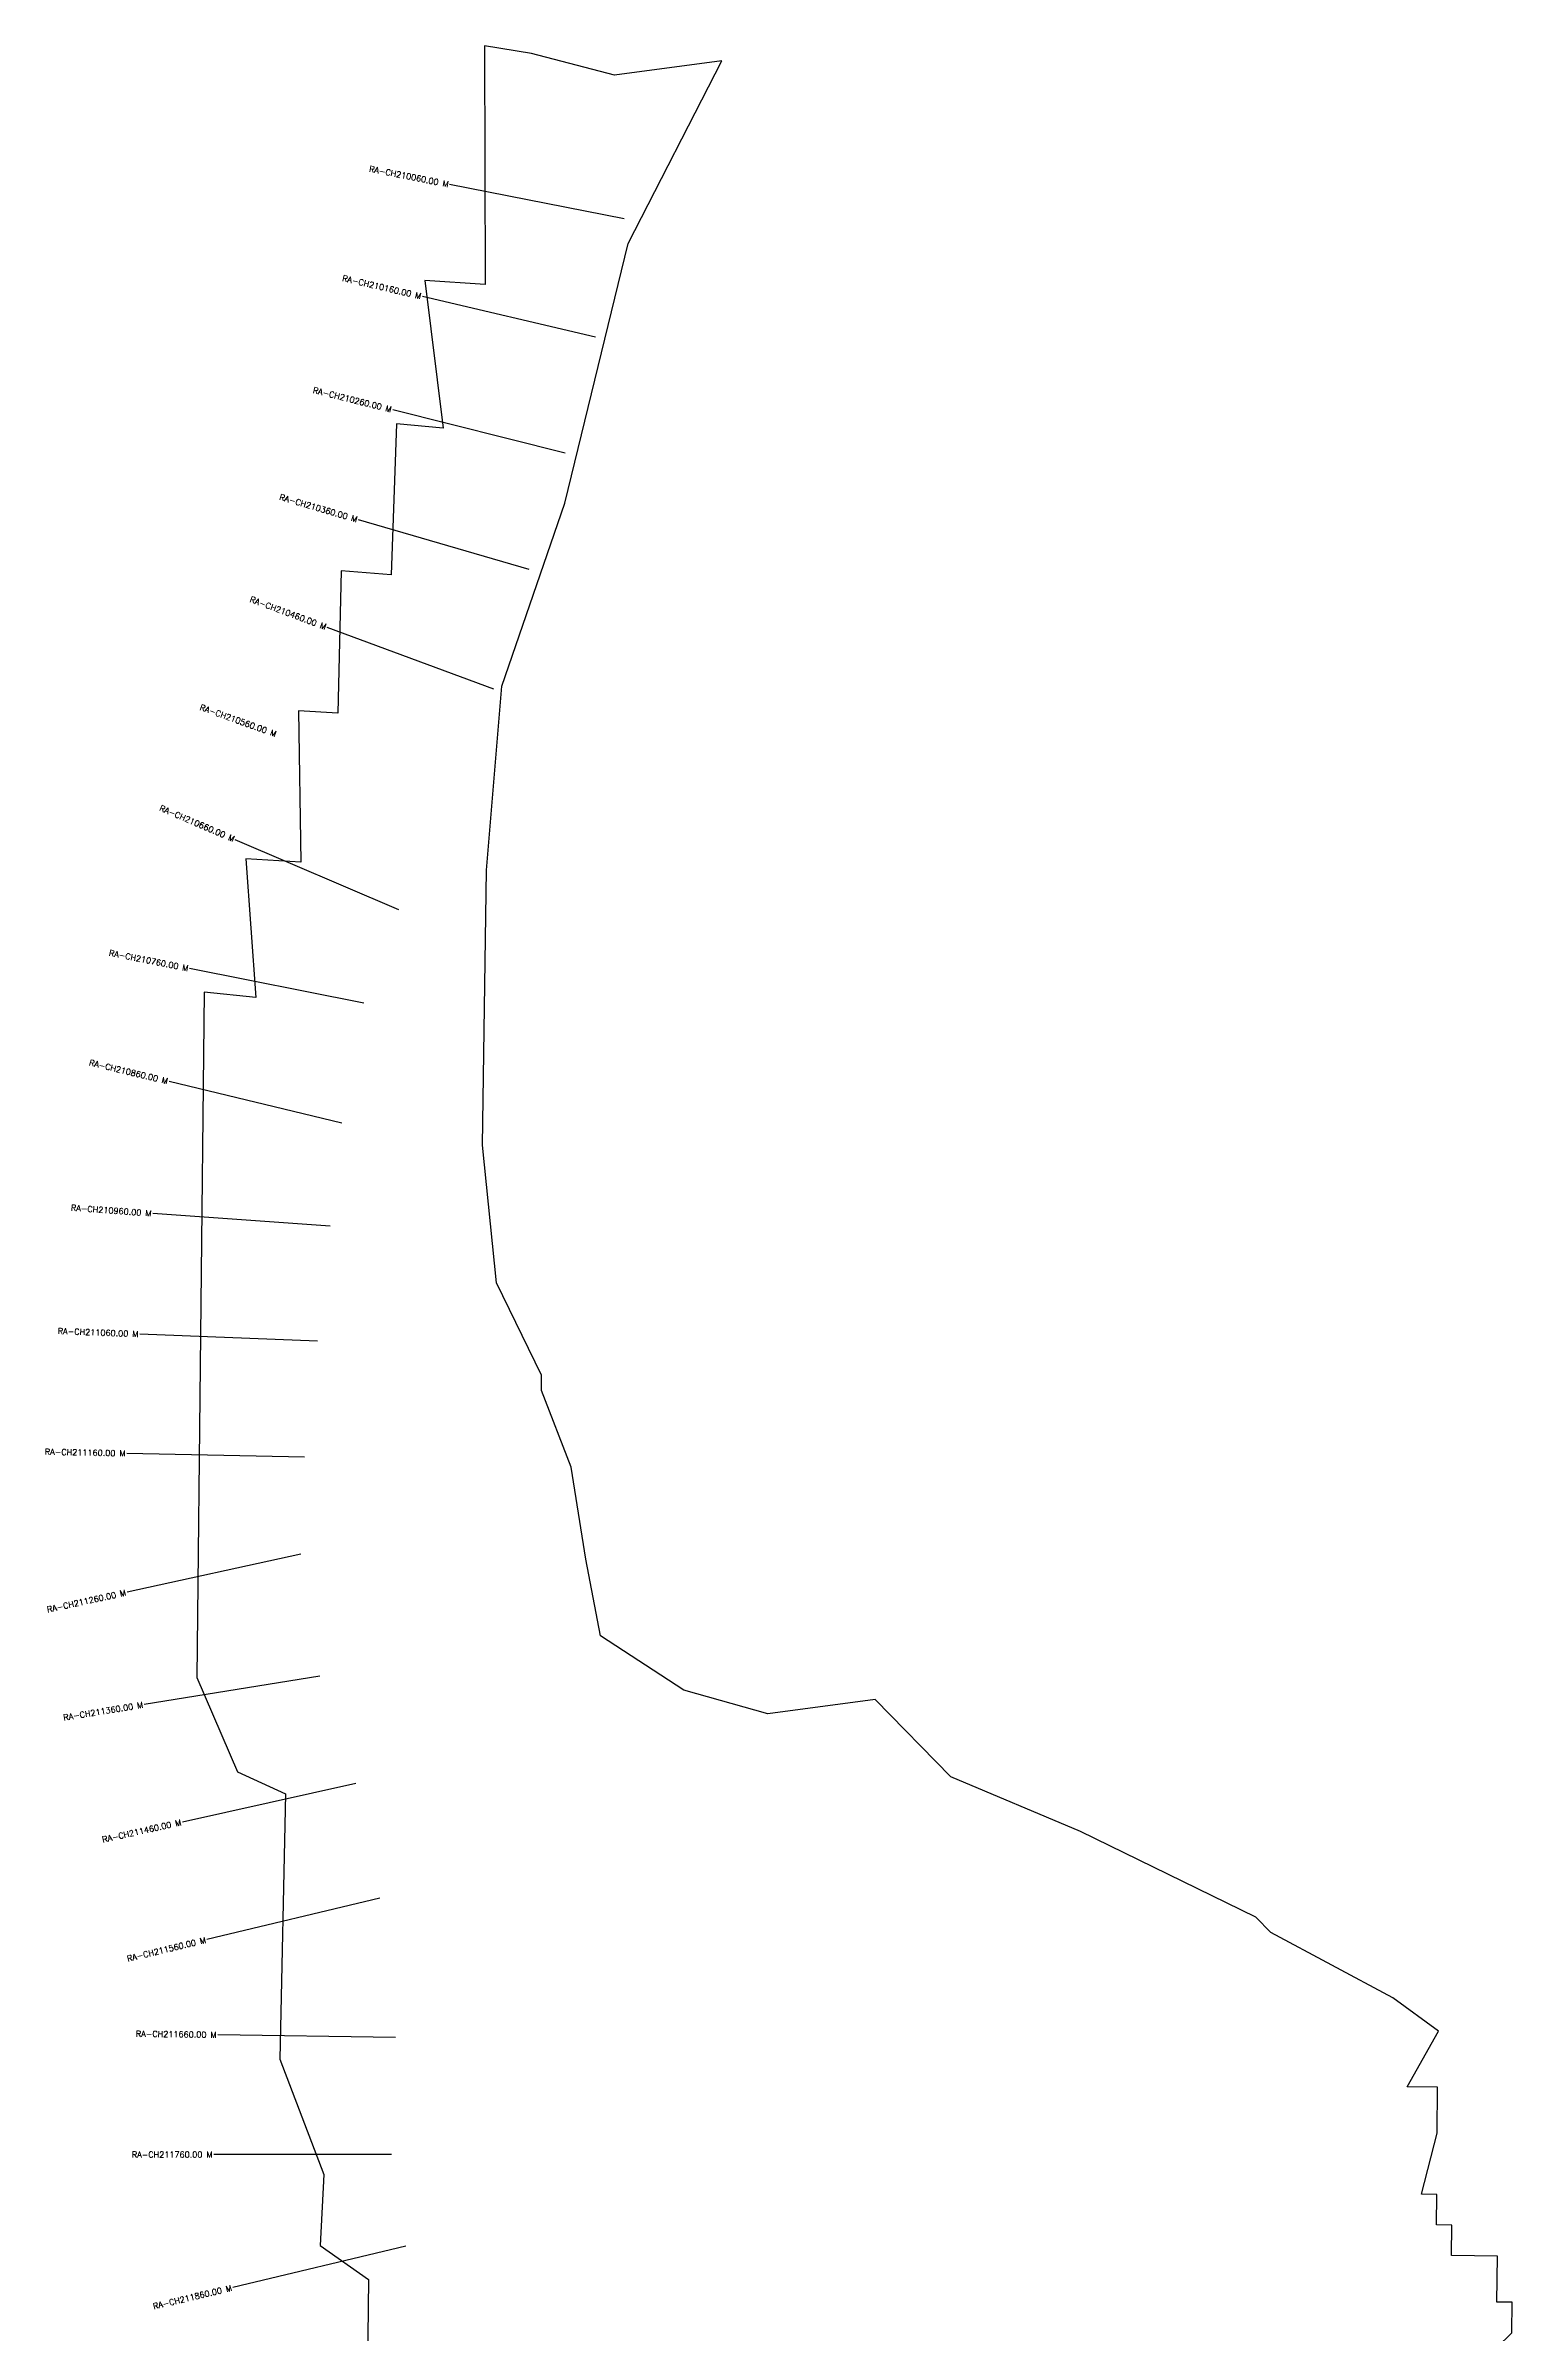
# Model space of a CAD drawing. Header units: metres. Extents: x 274532 to 277134, y 2070871 to 2074815.
# Drawn here: x 274532 to 275769, y 2072885 to 2074815 of the extents above; entities that cross this region are included whole.
import ezdxf
from ezdxf.enums import TextEntityAlignment as Align

# ---------------------------------------------------------------- set-up
doc = ezdxf.new("R2010")
doc.units = ezdxf.units.M
doc.header["$MEASUREMENT"] = 0
for name, color, linetype in [('CS', 134, 'Continuous'), ('CSMark', 6, 'Continuous'), ('VILLAGE BOUNDRY', 10, 'Continuous')]:
    doc.layers.add(name, color=color, linetype=linetype)
doc.styles.get("Standard").update_dxf_attribs({"font": 'simplex.shx'})

msp = doc.modelspace()

# ---------------------------------------------------------------- linework, layer by layer
at = {"layer": 'CS'}
for p, q in [((275019.5, 2074669.2), (274872.3, 2074698.2)), ((274995.3, 2074569.5), (274849.3, 2074603.7)), ((274969.8, 2074471.6), (274824.3, 2074508.2)), ((274939.4, 2074373.4), (274795.4, 2074415.4)), ((274909.6, 2074272.5), (274768.9, 2074324.6)), ((274829.4, 2074086.6), (274691.5, 2074145.6)), ((274800, 2074007.7), (274652.9, 2074036.9)), ((274781.4, 2073906.5), (274635.6, 2073941.7)), ((274771.4, 2073819.8), (274621.8, 2073830.4)), ((274760.7, 2073722.8), (274610.8, 2073728.7)), ((274749.9, 2073624.9), (274599.9, 2073628.1)), ((274746.7, 2073543), (274600.2, 2073511)), ((274762.8, 2073440.2), (274614.7, 2073416.2)), ((274793.2, 2073349.6), (274646.8, 2073317.2)), ((274813.3, 2073253.1), (274667.5, 2073218)), ((274826.7, 2073135.5), (274676.7, 2073137.7)), ((274823.3, 2073036.7), (274673.3, 2073036.7)), ((274835.3, 2072959.4), (274689.4, 2072924.6))]:
    msp.add_line(p, q, dxfattribs=at)
at = {"layer": 'VILLAGE BOUNDRY'}
msp.add_lwpolyline([(275755.5, 2072873.7), (275768.5, 2072886.5), (275768.7, 2072912.3), (275755.8, 2072912.4), (275756.2, 2072951.1), (275717.5, 2072951.5), (275717.7, 2072977.3), (275704.8, 2072977.4), (275705, 2073003.2), (275692.1, 2073003.3), (275705.5, 2073054.8), (275705.8, 2073093.5), (275680, 2073093.8), (275706.4, 2073140.7), (275668, 2073168.8), (275565.1, 2073223.9), (275552.3, 2073236.9), (275404.5, 2073309.2), (275295.2, 2073355.3), (275231.3, 2073420.5), (275140.8, 2073408.4), (275070, 2073428.4), (274999.5, 2073474.2), (274987.1, 2073538.8), (274974.9, 2073616.4), (274949.7, 2073681.1), (274949.8, 2073694), (274911.8, 2073771.8), (274900, 2073888), (274903.5, 2074120), (274916.4, 2074275.1), (274969.4, 2074429.5), (275023, 2074648.4), (275101.8, 2074802.5), (275011.4, 2074790.5), (274941.3, 2074808.8), (274901.8, 2074815.2), (274902.3, 2074613.8), (274851.5, 2074617.4), (274866.9, 2074492.8), (274827.5, 2074496.3), (274823.1, 2074369), (274780.9, 2074372.4), (274778, 2074252.5), (274744.9, 2074254.4), (274746.9, 2074126.7), (274700.4, 2074129.4), (274708.8, 2074012.7), (274665.2, 2074017), (274658.9, 2073439.1), (274693.2, 2073359.5), (274733.9, 2073340.9), (274729.1, 2073117.3), (274766.1, 2073019.9), (274763.2, 2072960), (274803.8, 2072931.3), (274799.8, 2072594.1)], dxfattribs=at)

# ---------------------------------------------------------------- texts
at = {"layer": 'CSMark'}
for s, rotation, p in [('RA-CH210060.00 M', 348.8424, (274871.4, 2074698.4)), ('RA-CH210160.00 M', 346.8539, (274848.3, 2074603.9)), ('RA-CH210260.00 M', 345.9029, (274823.3, 2074508.4)), ('RA-CH210360.00 M', 343.7342, (274794.4, 2074415.7)), ('RA-CH210460.00 M', 339.6536, (274768, 2074325)), ('RA-CH210560.00 M', 340.2151, (274726, 2074234.6)), ('RA-CH210660.00 M', 336.8339, (274690.6, 2074146)), ('RA-CH210760.00 M', 348.7701, (274651.9, 2074037.1)), ('RA-CH210860.00 M', 346.4481, (274634.6, 2073941.9)), ('RA-CH210960.00 M', 355.9334, (274620.8, 2073830.5)), ('RA-CH211060.00 M', 357.7766, (274609.8, 2073728.7)), ('RA-CH211160.00 M', 358.7902, (274598.9, 2073628.1)), ('RA-CH211260.00 M', 12.3068, (274599.2, 2073510.8)), ('RA-CH211360.00 M', 9.1754, (274613.7, 2073416.1)), ('RA-CH211460.00 M', 12.4904, (274645.8, 2073317)), ('RA-CH211560.00 M', 13.5464, (274666.5, 2073217.8)), ('RA-CH211660.00 M', 359.1836, (274675.7, 2073137.7)), ('RA-CH211860.00 M', 13.395, (274688.4, 2072924.4))]:
    msp.add_text(s, height=5, rotation=rotation, dxfattribs=at).set_placement(p, align=Align.MIDDLE_RIGHT)
msp.add_text('RA-CH211760.00 M', height=5, dxfattribs=at).set_placement((274672.3, 2073036.7), align=Align.MIDDLE_RIGHT)

doc.saveas('drawing.dxf')
